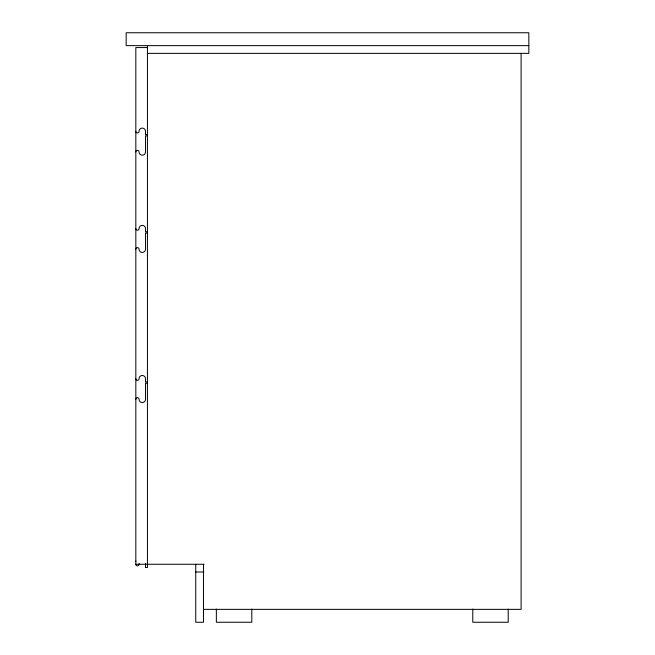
<?xml version="1.0" encoding="UTF-8"?>
<svg xmlns="http://www.w3.org/2000/svg" width="655" height="655" viewBox="0 0 655 655"><rect width="100%" height="100%" fill="white"/><g stroke="black" fill="none" stroke-linecap="round" stroke-linejoin="round"><path stroke-width="0.98" d="M528.831 45.637L126.169 45.637L126.169 32.75L528.831 32.75L528.831 53.366L147.432 53.366M147.432 47.569L135.831 47.569L135.831 564.266A1.613 1.613 0 0 0 137.444 565.879A1.613 1.613 0 0 0 139.056 564.266A3.218 3.218 0 0 1 139.163 563.431M147.432 134.545L145.5 134.545L145.5 131.319A3.218 3.218 0 0 0 142.274 128.102A3.218 3.218 0 0 0 139.056 131.319A1.613 1.613 0 0 1 137.444 132.932A1.613 1.613 0 0 1 135.831 131.319M147.432 135.831L145.5 135.831L145.5 151.935A3.218 3.218 0 0 1 142.274 155.161A3.218 3.218 0 0 1 139.056 151.935A1.613 1.613 0 0 0 137.444 150.331A1.613 1.613 0 0 0 135.831 151.935M147.432 231.829L145.5 231.829L145.5 228.603A3.218 3.218 0 0 0 142.274 225.385A3.218 3.218 0 0 0 139.056 228.603A1.613 1.613 0 0 1 137.444 230.216A1.613 1.613 0 0 1 135.831 228.603M147.432 233.115L145.5 233.115L145.5 249.219A3.218 3.218 0 0 1 142.274 252.445A3.218 3.218 0 0 1 139.056 249.219A1.613 1.613 0 0 0 137.444 247.615A1.613 1.613 0 0 0 135.831 249.219M147.432 381.939L145.5 381.939L145.5 378.721A3.218 3.218 0 0 0 142.274 375.495A3.218 3.218 0 0 0 139.056 378.721A1.613 1.613 0 0 1 137.444 380.326A1.613 1.613 0 0 1 135.831 378.721M147.432 383.232L145.5 383.232L145.5 399.337A3.218 3.218 0 0 1 142.274 402.555A3.218 3.218 0 0 1 139.056 399.337A1.613 1.613 0 0 0 137.444 397.724A1.613 1.613 0 0 0 135.831 399.337M135.831 564.266L204.155 564.266M195.747 571.995L203.934 571.995M203.476 609.363L521.102 609.363L521.102 53.366M508.214 609.06L508.214 622.25L472.779 622.25L472.779 609.06M251.798 609.06L251.798 622.25L216.363 622.25L216.363 609.06M203.476 564.266L203.476 622.25L195.747 622.25L195.747 564.266M147.432 45.637L147.432 567.484L145.5 567.484L145.5 564.266A3.218 3.218 0 0 0 145.385 563.431M135.888 561.466A1.613 1.613 0 0 1 135.831 561.048"/></g></svg>
